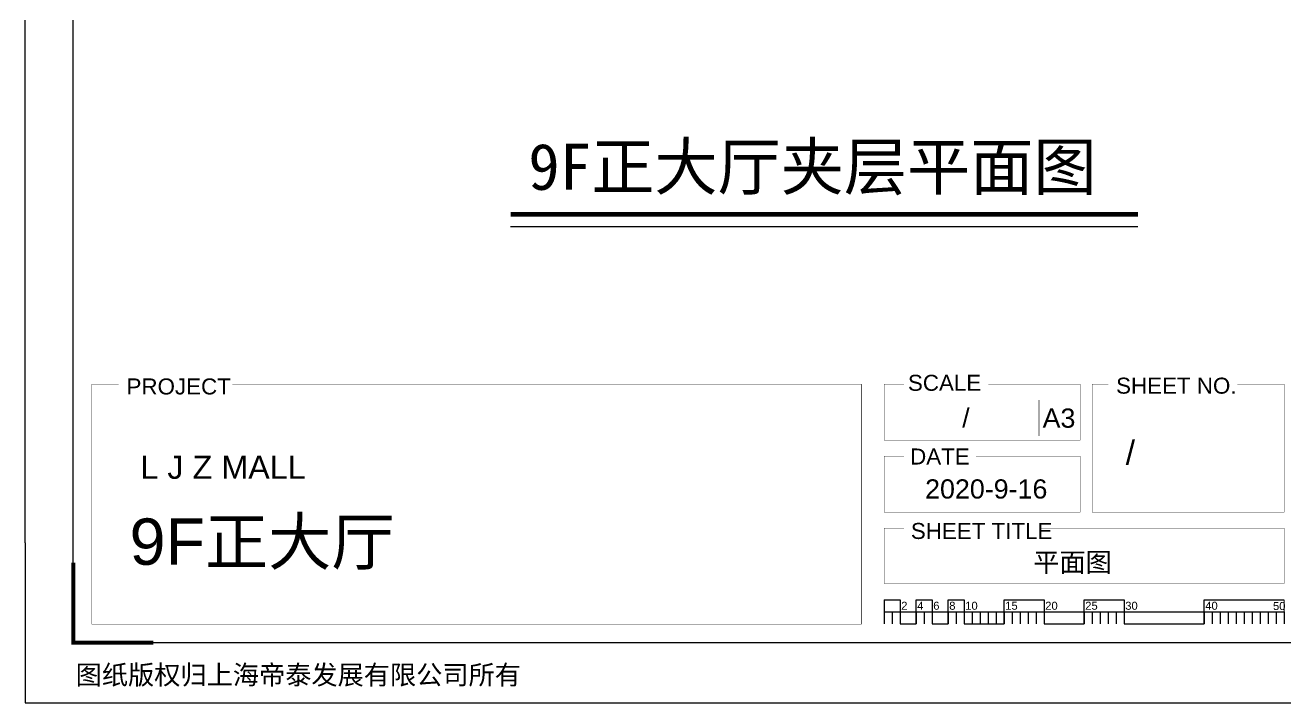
# Model space of a CAD drawing. Header units: inches. Extents: x -449189 to -231461, y -105857 to 48108.
# Drawn here: x -449189 to -367516, y -105857 to -61980 of the extents above; entities that cross this region are included whole.
import ezdxf
from ezdxf.enums import TextEntityAlignment as Align

# ---------------------------------------------------------------- set-up
doc = ezdxf.new("R2010")
doc.units = ezdxf.units.IN
doc.header["$MEASUREMENT"] = 0
doc.styles.get("Standard").update_dxf_attribs({"font": 'arial.ttf'})

msp = doc.modelspace()

# ---------------------------------------------------------------- linework, layer by layer
at = {"color": 8}
msp.add_line((-393539.0688, -99968.8485), (-367619.0688, -99968.8485), dxfattribs=at)
for points in [[(-449188.8899, -95488.6722), (-449188.8899, 48108.1278), (-241828.8899, 48108.1278)], [(-417741.0245, -75019.8445), (-377094.8146, -75019.8445)], [(-449188.8899, -95488.6722), (-449188.8899, -105856.6722), (-241828.8899, -105856.6722)], [(-393539.0688, -99191.2485), (-393539.0688, -100746.4485)], [(-392502.2688, -99968.8485), (-392502.2688, -100746.4485)], [(-383171.0688, -99968.8485), (-383171.0688, -100746.4485)], [(-380579.0688, -99968.8485), (-380579.0688, -100746.4485)], [(-367619.0688, -99968.8485), (-367619.0688, -100746.4485)]]:
    msp.add_lwpolyline(points)
msp.add_lwpolyline([(-446078.4899, 44220.1278), (-234571.2899, 44220.1278), (-234571.2899, -101968.6722), (-446078.4899, -101968.6722)], close=True)
for points, const_width in [([(-417741.0245, -74231.2736), (-377094.8146, -74231.2736)], 300), ([(-435765.9841, -85219.8445), (-395017.754, -85219.8445), (-395017.754, -100768.6722), (-444878.4899, -100768.6722), (-444878.4899, -85219.8445), (-443140.4171, -85219.8445)], 25.92), ([(-386779.5675, -85219.8445), (-380838.2688, -85219.8445), (-380838.2688, -88848.6445), (-393539.0688, -88848.6445), (-393539.0688, -85219.8445), (-392243.0688, -85219.8445)], 25.92), ([(-370654.933, -85219.8445), (-367619.0688, -85219.8445), (-367619.0688, -93514.2445), (-380060.6688, -93514.2445), (-380060.6688, -85219.8445), (-379023.8688, -85219.8445)], 25.92), ([(-383504.9059, -86259.8842), (-383504.9059, -88570.706)], 25.92), ([(-387588.3869, -89885.4445), (-380838.2688, -89885.4445), (-380838.2688, -93514.2445), (-393539.0688, -93514.2445), (-393539.0688, -89885.4445), (-392243.0688, -89885.4445)], 25.92), ([(-383453.8274, -94551.0445), (-367619.0688, -94551.0445), (-367619.0688, -98127.1307), (-393539.0688, -98127.1307), (-393539.0688, -94551.0445), (-392243.0688, -94551.0445)], 25.92), ([(-446078.4899, -96784.6722), (-446078.4899, -101968.6722), (-440894.4899, -101968.6722)], 259.2), ([(-392502.2688, -99191.2485), (-392502.2688, -99968.8485)], 51.84), ([(-391465.4688, -99191.2485), (-391465.4688, -99968.8485)], 51.84), ([(-390428.6688, -99191.2485), (-390428.6688, -99968.8485)], 51.84), ([(-389391.8688, -99191.2485), (-389391.8688, -99968.8485)], 51.84), ([(-388355.0688, -99191.2485), (-388355.0688, -99968.8485)], 51.84), ([(-385763.0688, -99191.2485), (-385763.0688, -99968.8485)], 51.84), ([(-383171.0688, -99191.2485), (-383171.0688, -99968.8485)], 51.84), ([(-380579.0688, -99191.2485), (-380579.0688, -99968.8485)], 51.84), ([(-377987.0688, -99191.2485), (-377987.0688, -99968.8485)], 51.84), ([(-372803.0688, -99191.2485), (-372803.0688, -99968.8485)], 51.84), ([(-367619.0688, -99191.2485), (-367619.0688, -99968.8485)], 51.84)]:
    msp.add_lwpolyline(points, dxfattribs=dict(const_width=const_width))
for points in [[(-393539.0688, -99191.2485), (-392502.2688, -99191.2485), (-392502.2688, -100746.4485), (-391465.4688, -100746.4485), (-391465.4688, -99191.2485), (-390428.6688, -99191.2485), (-390428.6688, -100746.4485), (-389391.8688, -100746.4485), (-389391.8688, -99191.2485), (-388355.0688, -99191.2485), (-388355.0688, -100746.4485), (-385763.0688, -100746.4485), (-385763.0688, -99191.2485), (-383171.0688, -99191.2485), (-383171.0688, -100746.4485), (-380579.0688, -100746.4485), (-380579.0688, -99191.2485), (-377987.0688, -99191.2485), (-377987.0688, -100746.4485), (-372803.0688, -100746.4485), (-372803.0688, -99191.2485), (-367619.0688, -99191.2485)], [(-393020.6688, -99968.8485), (-393020.6688, -100746.4485)], [(-391465.4688, -99968.8485), (-391465.4688, -100746.4485)], [(-390947.0688, -99968.8485), (-390947.0688, -100746.4485)], [(-390428.6688, -99968.8485), (-390428.6688, -100746.4485)], [(-389391.8688, -99968.8485), (-389391.8688, -100746.4485)], [(-388873.4688, -99968.8485), (-388873.4688, -100746.4485)], [(-388355.0688, -99968.8485), (-388355.0688, -100746.4485)], [(-387836.6688, -99968.8485), (-387836.6688, -100746.4485)], [(-387318.2688, -99968.8485), (-387318.2688, -100746.4485)], [(-386799.8688, -99968.8485), (-386799.8688, -100746.4485)], [(-386281.4688, -99968.8485), (-386281.4688, -100746.4485)], [(-385763.0688, -99968.8485), (-385763.0688, -100746.4485)], [(-385244.6688, -99968.8485), (-385244.6688, -100746.4485)], [(-384726.2688, -99968.8485), (-384726.2688, -100746.4485)], [(-384207.8688, -99968.8485), (-384207.8688, -100746.4485)], [(-383689.4688, -99968.8485), (-383689.4688, -100746.4485)], [(-380060.6688, -99968.8485), (-380060.6688, -100746.4485)], [(-379542.2688, -99968.8485), (-379542.2688, -100746.4485)], [(-379023.8688, -99968.8485), (-379023.8688, -100746.4485)], [(-378505.4688, -99968.8485), (-378505.4688, -100746.4485)], [(-377987.0688, -99968.8485), (-377987.0688, -100746.4485)], [(-372803.0688, -99968.8485), (-372803.0688, -100746.4485)], [(-372284.6688, -99968.8485), (-372284.6688, -100746.4485)], [(-371766.2688, -99968.8485), (-371766.2688, -100746.4485)], [(-371247.8688, -99968.8485), (-371247.8688, -100746.4485)], [(-370729.4688, -99968.8485), (-370729.4688, -100746.4485)], [(-370211.0688, -99968.8485), (-370211.0688, -100746.4485)], [(-369692.6688, -99968.8485), (-369692.6688, -100746.4485)], [(-369174.2688, -99968.8485), (-369174.2688, -100746.4485)], [(-368655.8688, -99968.8485), (-368655.8688, -100746.4485)], [(-368137.4688, -99968.8485), (-368137.4688, -100746.4485)]]:
    msp.add_lwpolyline(points, dxfattribs=at)

# ---------------------------------------------------------------- texts
for s, height, p in [('PROJECT', 1036.8, (-442625.4019, -85890.9357)), ('SCALE', 1036.8, (-391997.0283, -85654.2648)), ('SHEET NO.', 1036.8, (-378510.8791, -85839.3992)), ('A3', 1244.16, (-383272.5903, -88043.4568)), ('DATE', 1036.8, (-391854.9644, -90426.6471)), ('SHEET TITLE', 1036.8, (-391808.3999, -95249.1124)), ('2', 518.4, (-392431.3512, -99832.5719)), ('4', 518.4, (-391394.5512, -99832.5719)), ('6', 518.4, (-390357.7512, -99832.5719)), ('8', 518.4, (-389320.9512, -99832.5719)), ('10', 518.4, (-388284.1512, -99832.5719)), ('15', 518.4, (-385692.1512, -99832.5719)), ('20', 518.4, (-383100.1512, -99832.5719)), ('25', 518.4, (-380508.1512, -99832.5719)), ('30', 518.4, (-377916.1512, -99832.5719)), ('40', 518.4, (-372732.1512, -99832.5719)), ('50', 518.4, (-368344.2645, -99851.0897)), ('图纸版权归上海帝泰发展有限公司所有', 1244.16, (-445919.5872, -104669.9319))]:
    msp.add_text(s, height=height).set_placement(p)
at = {"width": 40848.493682, "attachment_point": 1}
for s, insert, char_height in [('{\\fSimSun|b0|i0|c134|p2;9F正大厅夹层平面图}', (-416597.1046, -69639.2), 3000), ('L J Z MALL', (-441724.4639, -89853.7517), 1500)]:
    msp.add_mtext(s, dxfattribs=dict(at, insert=insert, char_height=char_height))
for tag, text, p in [('/', 'AS NOTED', (-387997.5216, -88024.1162)), ('2020-9-16', '2020-7-22', (-382961.6764, -92632.2053))]:
    msp.add_attdef(tag, text=text, height=1244.16).set_placement(p, align=Align.RIGHT)
for tag, p, s, height in [('/', (-377889.1252, -90445.2204), 'SHEET NO.', 1555.2), ('9F正大厅', (-442427.2054, -96921.6017), '###############', 3000), ('平面图', (-383878.3063, -97376.6273), 'SHEET-TITLE', 1244.16)]:
    msp.add_attdef(tag, p, s, height=height)

doc.saveas('drawing.dxf')
